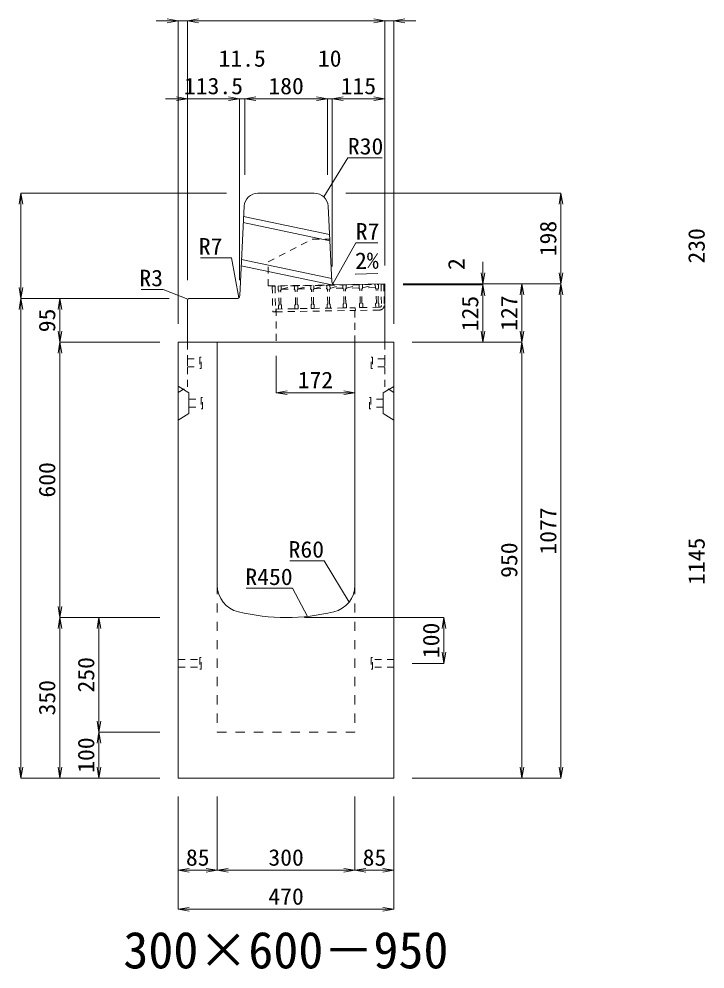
# Model space of a CAD drawing. Units: millimetres at full size. Extents: x -22536 to 51867, y -19720 to 38340.
# Drawn here: x 6318 to 7813, y 22554 to 24625 of the extents above; entities that cross this region are included whole.
import ezdxf
from ezdxf.enums import TextEntityAlignment as Align

# ---------------------------------------------------------------- set-up
doc = ezdxf.new("R2010")
doc.units = ezdxf.units.MM
doc.header["$LTSCALE"] = 20
for name, pattern in [('USER1', [2, 1, -1]), ('USER2', [1.35, 0.75, -0.6]), ('USER3', [1.35, 0.75, -0.6])]:
    doc.linetypes.add(name, pattern=pattern)
for name, color, linetype, lineweight in [('インサート', 3, 'USER2', 9), ('グレーチング', 7, 'USER2', 5), ('寸法線', 7, 'Continuous', 13), ('引出線', 4, 'Continuous', 13), ('本体', 2, 'Continuous', 13)]:
    doc.layers.add(name, color=color, linetype=linetype, lineweight=lineweight)
doc.layers.add('文字', color=7, linetype='Continuous')
doc.styles.add('ＭＳ 明朝', font='')
doc.styles.get('ＭＳ 明朝').set_extended_font_data('MS Mincho')

# ---------------------------------------------------------------- blocks, each defined once
blk = doc.blocks.new('open_arrow')
at = {"color": 0, "linetype": 'Continuous', "lineweight": -2}
blk.add_lwpolyline([(7.5, 1.25), (0, 0), (7.5, -1.25)], dxfattribs=at)

msp = doc.modelspace()

# ---------------------------------------------------------------- linework, layer by layer
at = {"layer": 'インサート'}
for p, q in [((6685, 23883.5), (6712, 23883.5)), ((6685, 23883.5), (6685, 23866.5)), ((6715, 23887.5), (6712, 23887.5)), ((6712, 23887.5), (6712, 23862.5)), ((6715, 23862.5), (6715, 23887.5)), ((7085, 23887.5), (7088, 23887.5)), ((7085, 23862.5), (7085, 23887.5)), ((7088, 23887.5), (7088, 23862.5)), ((7115, 23883.5), (7088, 23883.5)), ((7115, 23883.5), (7115, 23866.5)), ((6685, 23866.5), (6712, 23866.5)), ((6712, 23862.5), (6715, 23862.5)), ((7088, 23862.5), (7085, 23862.5)), ((7115, 23866.5), (7088, 23866.5)), ((6688.2, 23795.5), (6715.2, 23795.5)), ((6688.2, 23795.5), (6688.2, 23778.5)), ((6718.2, 23799.5), (6715.2, 23799.5)), ((6715.2, 23799.5), (6715.2, 23774.5)), ((6718.2, 23774.5), (6718.2, 23799.5)), ((7081.8, 23799.5), (7084.8, 23799.5)), ((7081.8, 23774.5), (7081.8, 23799.5)), ((7084.8, 23799.5), (7084.8, 23774.5)), ((7111.8, 23795.5), (7084.8, 23795.5)), ((7111.8, 23795.5), (7111.8, 23778.5)), ((6688.2, 23778.5), (6715.2, 23778.5)), ((6715.2, 23774.5), (6718.2, 23774.5)), ((7084.8, 23774.5), (7081.8, 23774.5)), ((7111.8, 23778.5), (7084.8, 23778.5)), ((6665, 23228.5), (6712, 23228.5)), ((6665, 23228.5), (6665, 23211.5)), ((6715, 23232.5), (6712, 23232.5)), ((6712, 23232.5), (6712, 23207.5)), ((6715, 23207.5), (6715, 23232.5)), ((7088, 23232.5), (7085, 23232.5)), ((7085, 23232.5), (7085, 23207.5)), ((7088, 23207.5), (7088, 23232.5)), ((7135, 23228.5), (7088, 23228.5)), ((7135, 23211.5), (7135, 23228.5)), ((6665, 23211.5), (6712, 23211.5)), ((6712, 23207.5), (6715, 23207.5)), ((7085, 23207.5), (7088, 23207.5)), ((7135, 23211.5), (7088, 23211.5))]:
    msp.add_line(p, q, dxfattribs=at)
at = {"layer": 'グレーチング'}
for p, q in [((6882.43, 24042.33), (7101.39, 24046.13)), ((6925.22, 24043.07), (6925.36, 24035.07)), ((6925.34, 24036.07), (6953.52, 24043.56)), ((6953.52, 24043.56), (6953.65, 24035.57)), ((6960.51, 24043.69), (6960.65, 24035.69)), ((6960.64, 24036.69), (6988.81, 24044.18)), ((6988.51, 24044.17), (6988.65, 24036.17)), ((6995.51, 24044.29), (6995.65, 24036.3)), ((6995.63, 24037.3), (7023.8, 24044.79)), ((7023.8, 24044.79), (7023.94, 24036.79)), ((7030.8, 24044.91), (7030.94, 24036.91)), ((7030.93, 24037.91), (7059.1, 24045.4)), ((7059.1, 24045.4), (7059.24, 24037.4)), ((7066.1, 24045.52), (7066.24, 24037.52)), ((7066.22, 24038.52), (7094.39, 24046.01)), ((7094.39, 24046.01), (7094.53, 24038.01)), ((7101.39, 24046.13), (7101.53, 24038.14)), ((7106.89, 24046.23), (7112.89, 24046.33)), ((7106.89, 24046.23), (7107.69, 24000.24)), ((7112.89, 24046.33), (7113.69, 24000.34)), ((7112.89, 24046.33), (7113.69, 24000.34)), ((6875.93, 24042.22), (6869.93, 24042.11)), ((6869.93, 24042.11), (6870.9, 23986.12)), ((6875.93, 24042.22), (6876.9, 23986.23)), ((6882.43, 24042.33), (6882.56, 24034.33)), ((6884.09, 24032.86), (6882.56, 24034.33)), ((6884.63, 24001.86), (6884.09, 24032.86)), ((6888.09, 24032.93), (6889.56, 24034.45)), ((6888.63, 24001.93), (6888.09, 24032.93)), ((6889.43, 24042.45), (6889.56, 24034.45)), ((6889.55, 24035.45), (6918.22, 24042.95)), ((6889.55, 24035.45), (6918.34, 24035.95)), ((6918.22, 24042.95), (6918.36, 24034.95)), ((6919.89, 24033.48), (6918.36, 24034.95)), ((6920.42, 24002.48), (6919.89, 24033.48)), ((6923.88, 24033.55), (6925.36, 24035.07)), ((6924.42, 24002.55), (6923.88, 24033.55)), ((6925.34, 24036.07), (6953.64, 24036.57)), ((6955.18, 24034.09), (6953.65, 24035.57)), ((6955.72, 24003.1), (6955.18, 24034.09)), ((6959.18, 24034.16), (6960.65, 24035.69)), ((6959.72, 24003.17), (6959.18, 24034.16)), ((6960.64, 24036.69), (6988.93, 24037.18)), ((6990.18, 24034.7), (6988.65, 24036.17)), ((6990.71, 24003.7), (6990.18, 24034.7)), ((6994.17, 24034.77), (6995.65, 24036.3)), ((6994.71, 24003.77), (6994.17, 24034.77)), ((7023.93, 24037.79), (6995.63, 24037.3)), ((7025.47, 24035.31), (7023.94, 24036.79)), ((7026.01, 24004.32), (7025.47, 24035.31)), ((7029.47, 24035.38), (7030.94, 24036.91)), ((7030.01, 24004.39), (7029.47, 24035.38)), ((7059.22, 24038.4), (7030.93, 24037.91)), ((7060.76, 24035.93), (7059.24, 24037.4)), ((7061.3, 24004.93), (7060.76, 24035.93)), ((7064.76, 24036), (7066.24, 24037.52)), ((7065.3, 24005), (7064.76, 24036)), ((7094.52, 24039.01), (7066.22, 24038.52)), ((7096.06, 24036.54), (7094.53, 24038.01)), ((7096.6, 24005.54), (7096.06, 24036.54)), ((7100.06, 24036.61), (7101.53, 24038.14)), ((7100.6, 24005.61), (7100.06, 24036.61)), ((6884.63, 24001.86), (6883.16, 24000.34)), ((6888.63, 24001.93), (6890.15, 24000.46)), ((6920.42, 24002.48), (6918.95, 24000.96)), ((6924.42, 24002.55), (6925.95, 24001.08)), ((6955.72, 24003.1), (6954.25, 24001.57)), ((6959.72, 24003.17), (6961.24, 24001.69)), ((6961.24, 24001.69), (6961.38, 23993.69)), ((6990.71, 24003.7), (6989.24, 24002.18)), ((6989.24, 24002.18), (6989.38, 23994.18)), ((6994.71, 24003.77), (6996.24, 24002.3)), ((6996.24, 24002.3), (6996.38, 23994.3)), ((7026.01, 24004.32), (7024.53, 24002.79)), ((7024.53, 24002.79), (7024.67, 23994.79)), ((7030.01, 24004.39), (7031.53, 24002.91)), ((7031.53, 24002.91), (7031.67, 23994.91)), ((7061.3, 24004.93), (7059.83, 24003.41)), ((7059.83, 24003.41), (7059.97, 23995.41)), ((7065.3, 24005), (7066.83, 24003.53)), ((7066.83, 24003.53), (7066.97, 23995.53)), ((7096.6, 24005.54), (7095.12, 24004.02)), ((7095.12, 24004.02), (7095.26, 23996.02)), ((7100.6, 24005.61), (7102.12, 24004.14)), ((7102.12, 24004.14), (7102.26, 23996.14)), ((6876.9, 23986.23), (6870.9, 23986.12)), ((6876.8, 23992.22), (7050.77, 23995.25)), ((6876.9, 23986.22), (7050.87, 23989.25)), ((6883.16, 24000.34), (6883.29, 23992.34)), ((6883.29, 23992.34), (6890.29, 23992.46)), ((6890.15, 24000.46), (6890.29, 23992.46)), ((6918.95, 24000.96), (6919.09, 23992.96)), ((6919.09, 23992.96), (6926.09, 23993.08)), ((6925.95, 24001.08), (6926.09, 23993.08)), ((6954.25, 24001.57), (6954.38, 23993.57)), ((6954.38, 23993.57), (6961.38, 23993.69)), ((6996.38, 23994.3), (6989.38, 23994.18)), ((7031.67, 23994.91), (7024.67, 23994.79)), ((7103.76, 23996.17), (7050.77, 23995.25)), ((7050.77, 23995.25), (7050.87, 23989.25)), ((7103.87, 23990.17), (7050.87, 23989.25)), ((7066.97, 23995.53), (7059.97, 23995.41)), ((7102.26, 23996.14), (7095.26, 23996.02))]:
    msp.add_line(p, q, dxfattribs=at)
for radius, start, end in [(4, 270.99562, 0.99536), (10, 270.99553, 0.99532)]:
    msp.add_arc((7103.69, 24000.17), radius, start, end, dxfattribs=at)
at = {"layer": '寸法線'}
for p, q in [((6733, 24620.58), (6617, 24620.58)), ((6665, 23960), (6665, 24620.58)), ((6685, 24620.58), (7115, 24620.58)), ((6685, 24137), (6685, 24620.58)), ((6685, 24055), (6685, 24620.58)), ((7067, 24620.58), (7183, 24620.58)), ((7115, 24087), (7115, 24620.58)), ((7115, 24087), (7115, 24620.58)), ((7135, 23960), (7135, 24620.58)), ((6637, 24450.58), (6798.5, 24450.58)), ((6685, 24055), (6685, 24450.58)), ((6750.5, 24450.58), (6858, 24450.58)), ((6798.5, 24055), (6798.5, 24450.58)), ((6798.5, 24055), (6798.5, 24450.58)), ((6810, 24285), (6810, 24450.58)), ((6810, 24450.58), (6990, 24450.58)), ((6810, 24285), (6810, 24450.58)), ((6942, 24450.58), (7048, 24450.58)), ((6990, 24285), (6990, 24450.58)), ((6990, 24285), (6990, 24450.58)), ((7000, 24085), (7000, 24450.58)), ((7000, 24450.58), (7115, 24450.58)), ((7000, 24085), (7000, 24450.58)), ((7115, 24087), (7115, 24450.58)), ((6322.06, 24245), (6322.06, 24015)), ((6770, 24245), (6322.06, 24245)), ((7030, 24245), (7498.78, 24245)), ((7498.78, 24245), (7498.78, 24047)), ((7328.78, 24095), (7328.78, 23997)), ((7155, 24047), (7328.78, 24047)), ((7155, 24047), (7413.78, 24047)), ((7155, 24047), (7498.78, 24047)), ((7155, 24047), (7498.78, 24047)), ((7155, 24045), (7328.78, 24045)), ((7155, 24045), (7328.78, 24045)), ((7328.78, 24045), (7328.78, 23920)), ((7413.78, 24047), (7413.78, 23920)), ((7498.78, 24047), (7498.78, 22970)), ((6322.06, 22970), (6322.06, 24015)), ((6645, 24015), (6322.06, 24015)), ((6645, 24015), (6322.06, 24015)), ((6407.06, 24015), (6407.06, 23920)), ((6645, 24015), (6407.06, 24015)), ((6625, 23920), (6407.06, 23920)), ((6407.06, 23920), (6407.06, 23320)), ((6625, 23920), (6407.06, 23920)), ((7175, 23920), (7328.78, 23920)), ((7175, 23920), (7413.78, 23920)), ((7175, 23920), (7413.78, 23920)), ((7413.78, 23920), (7413.78, 22970)), ((6878, 23890), (6878, 23809.77)), ((6878, 23809.77), (7050, 23809.77)), ((6625, 23320), (6407.06, 23320)), ((6407.06, 22970), (6407.06, 23320)), ((6625, 23320), (6407.06, 23320)), ((6492.06, 23320), (6492.06, 23070)), ((6625, 23320), (6492.06, 23320)), ((6940, 23320), (7243.78, 23320)), ((7243.78, 23320), (7243.78, 23220)), ((7175, 23220), (7243.78, 23220)), ((6625, 23070), (6492.06, 23070)), ((6492.06, 23070), (6492.06, 22970)), ((6625, 23070), (6492.06, 23070)), ((6625, 22970), (6322.06, 22970)), ((6625, 22970), (6407.06, 22970)), ((6625, 22970), (6492.06, 22970)), ((7175, 22970), (7413.78, 22970)), ((7175, 22970), (7498.78, 22970)), ((6665, 22930), (6665, 22768.84)), ((6665, 22930), (6665, 22683.84)), ((6750, 22930), (6750, 22768.84)), ((6750, 22930), (6750, 22768.84)), ((7050, 22930), (7050, 22768.84)), ((7050, 22930), (7050, 22768.84)), ((7135, 22930), (7135, 22768.84)), ((7135, 22930), (7135, 22683.84)), ((6665, 22768.84), (6750, 22768.84)), ((6750, 22768.84), (7050, 22768.84)), ((7050, 22768.84), (7135, 22768.84)), ((6665, 22683.84), (7135, 22683.84))]:
    msp.add_line(p, q, dxfattribs=at)
at = {"layer": '引出線'}
for points in [[(6982.14, 24236.74), (7034.6, 24322.07), (7109.27, 24322.07)], [(7001.83, 24046.93), (7051.86, 24136.53), (7099.79, 24136.53)], [(6796.67, 24016.93), (6781.31, 24103.9), (6713.38, 24103.9)], [(7050.86, 24068.59), (7099.57, 24069.56), (7050.83, 24068.59)], [(6685.88, 24014.12), (6631.81, 24034.81), (6584.09, 24034.81)], [(7037.07, 23353.32), (6982.66, 23443.21), (6907.98, 23443.21)], [(6946.44, 23322.4), (6914.22, 23383.55), (6813.21, 23383.55)]]:
    msp.add_lwpolyline(points, dxfattribs=at)
at = {"layer": '本体', "lineweight": 20}
for p, q in [((6838.54, 24245), (6961.46, 24245)), ((6798.83, 24021.65), (6808.57, 24216.5)), ((6999.66, 24051.77), (6991.42, 24216.5)), ((7006.77, 24045.12), (7115, 24046.99)), ((7115, 23920), (7115, 24046.99)), ((6685, 24012), (6685, 23920)), ((6791.84, 24015), (6688, 24015)), ((7115, 23920), (6685, 23920))]:
    msp.add_line(p, q, dxfattribs=at)
at = {"layer": '本体', "lineweight": 9}
for p, q in [((6994.52, 24154.65), (6807.45, 24194.05)), ((6995.19, 24141.22), (6806.8, 24180.9)), ((6999.99, 24045.17), (6802.09, 24086.85)), ((6999.32, 24058.59), (6802.75, 24100)), ((6665, 23824), (6688.2, 23809.5)), ((7134.58, 23823.74), (7111.8, 23809.5)), ((6688.2, 23809.5), (6688.2, 23764.5)), ((7111.8, 23809.5), (7111.8, 23764.5)), ((6688.2, 23764.5), (6665, 23750)), ((7111.8, 23764.5), (7135, 23750))]:
    msp.add_line(p, q, dxfattribs=at)
at = {"layer": '本体', "linetype": 'USER3', "lineweight": 9}
for p, q in [((6860.81, 24095), (6957.7, 24145)), ((6957.7, 24145), (6995, 24145)), ((6860.81, 24042.58), (6860.81, 24095)), ((6860.81, 24042.58), (7006.77, 24045.11)), ((6878, 23992.24), (6878, 23920)), ((7050, 23920), (7050, 23995.23))]:
    msp.add_line(p, q, dxfattribs=at)
at = {"layer": '本体'}
for p, q in [((6665, 23920), (6665, 22970)), ((6665, 23920), (6750, 23920)), ((6750, 23920), (6750, 23390.53)), ((7050, 23920), (7135, 23920)), ((7050, 23920), (7050, 23390.53)), ((7135, 23920), (7135, 22970)), ((6665, 22970), (7135, 22970))]:
    msp.add_line(p, q, dxfattribs=at)
at = {"layer": '本体', "linetype": 'USER2', "lineweight": 9}
for p, q in [((6685, 23823), (6685, 23920)), ((7115, 23823), (7115, 23920)), ((6665, 23810.5), (6685, 23823)), ((7135, 23810.5), (7115, 23823))]:
    msp.add_line(p, q, dxfattribs=at)
at = {"layer": '本体', "linetype": 'USER1', "lineweight": 15}
for p, q in [((6750, 23390.53), (6750, 23070)), ((7050, 23390.53), (7050, 23070)), ((6750, 23070), (7050, 23070))]:
    msp.add_line(p, q, dxfattribs=at)
at = {"layer": '本体', "lineweight": 20}
for centre, radius, start, end in [((6838.54, 24215), 30, 90, 177.13784), ((6961.46, 24215), 30, 2.86268, 90), ((7006.65, 24052.12), 7, 182.86268, 270.99344), ((6688, 24012), 3, 90, 180), ((6791.84, 24022), 7, 270, 357.13784)]:
    msp.add_arc(centre, radius, start, end, dxfattribs=at)
at = {"layer": '本体'}
for centre, radius, start, end in [((6810, 23390.53), 60, 180, 256.65764), ((6990, 23390.53), 60, 283.34236, 0), ((6900, 23770), 450, 256.65764, 283.34236)]:
    msp.add_arc(centre, radius, start, end, dxfattribs=at)

# ---------------------------------------------------------------- block references
at = {"layer": '寸法線', "xscale": 3.2, "yscale": 3.2}
for p, rotation in [((6665, 24620.58), 180), ((7115, 24620.58), 180), ((7115, 24620.58), 180), ((6685, 24450.58), 180), ((6798.5, 24450.58), 180), ((6798.5, 24450.58), 180), ((6990, 24450.58), 180), ((6990, 24450.58), 180), ((7115, 24450.58), 180), ((6322.06, 24245), 270), ((7498.78, 24245), 270), ((7328.78, 24047), 90), ((7498.78, 24047), 90), ((7328.78, 24045), 270), ((7328.78, 24045), 270), ((7413.78, 24047), 270), ((7498.78, 24047), 270), ((6322.06, 24015), 90), ((6322.06, 24015), 270), ((6407.06, 24015), 270), ((6407.06, 23920), 90), ((7328.78, 23920), 90), ((7413.78, 23920), 90), ((6407.06, 23920), 270), ((7413.78, 23920), 270), ((7050, 23809.77), 180), ((6407.06, 23320), 90), ((6407.06, 23320), 270), ((6492.06, 23320), 270), ((7243.78, 23320), 270), ((7243.78, 23220), 90), ((6492.06, 23070), 90), ((6492.06, 23070), 270), ((6322.06, 22970), 90), ((6407.06, 22970), 90), ((6492.06, 22970), 90), ((7413.78, 22970), 90), ((7498.78, 22970), 90), ((6750, 22768.84), 180), ((7050, 22768.84), 180), ((7135, 22768.84), 180), ((7135, 22683.84), 180)]:
    msp.add_blockref('open_arrow', p, dxfattribs=dict(at, rotation=rotation))
for p in [(6685, 24620.58), (6685, 24620.58), (7135, 24620.58), (6810, 24450.58), (6810, 24450.58), (7000, 24450.58), (7000, 24450.58), (6878, 23809.77), (6665, 22768.84), (6750, 22768.84), (7050, 22768.84), (6665, 22683.84)]:
    msp.add_blockref('open_arrow', p, dxfattribs=at)
at = {"layer": '引出線', "xscale": 0.0533, "yscale": 0.0533}
for p, rotation in [((6982.14, 24236.74), 58.4), ((7050.86, 24068.59), 1.1), ((7001.83, 24046.93), 60.8), ((6685.88, 24014.12), 159.1), ((6796.67, 24016.93), 100), ((7037.07, 23353.32), 121.2), ((6946.44, 23322.4), 117.8)]:
    msp.add_blockref('open_arrow', p, dxfattribs=dict(at, rotation=rotation))

# ---------------------------------------------------------------- texts
at = {"layer": '寸法線', "style": 'ＭＳ 明朝', "width": 1.05}
for s, p in [('11.5', (6804.25, 24538.58)), ('10', (6995, 24538.58)), ('113.5', (6741.75, 24478.58)), ('180', (6900, 24478.58)), ('115', (7057.5, 24478.58)), ('172', (6964, 23837.77)), ('85', (6707.5, 22796.84)), ('300', (6900, 22796.84)), ('85', (7092.5, 22796.84)), ('470', (6900, 22711.84))]:
    msp.add_text(s, height=36.03, dxfattribs=at).set_placement(p, align=Align.MIDDLE_CENTER)
for s, p in [('198', (7470.78, 24146)), ('230', (7794.06, 24130)), ('2', (7270.78, 24090.34)), ('125', (7300.78, 23982.5)), ('127', (7385.78, 23983.5)), ('95', (6379.06, 23967.5)), ('600', (6379.06, 23620)), ('1077', (7470.78, 23508.5)), ('1145', (7794.06, 23442.5)), ('950', (7385.78, 23445)), ('100', (7215.78, 23270)), ('250', (6464.06, 23195)), ('350', (6379.06, 23145)), ('100', (6464.06, 23020))]:
    msp.add_text(s, height=36.03, rotation=90, dxfattribs=at).set_placement(p, align=Align.MIDDLE_CENTER)
at = {"layer": '引出線', "style": 'ＭＳ 明朝', "width": 1.05}
for s, p in [('R30', (7034.6, 24365.27)), ('R7', (7051.86, 24179.73))]:
    msp.add_text(s, height=36.03, dxfattribs=at).set_placement(p, align=Align.TOP_LEFT)
for s, p in [('R7', (6761.31, 24147.1)), ('R3', (6631.81, 24078.01)), ('R60', (6982.66, 23486.41)), ('R450', (6914.22, 23426.75))]:
    msp.add_text(s, height=36.03, dxfattribs=at).set_placement(p, align=Align.TOP_RIGHT)
msp.add_text('2%', height=36.03, rotation=1.146, dxfattribs=at).set_placement((7049.89, 24115.48), align=Align.TOP_LEFT)
at = {"layer": '文字', "style": 'ＭＳ 明朝'}
msp.add_text('300×600－950', height=80.06, dxfattribs=at).set_placement((6899.52, 22595.03), align=Align.MIDDLE_CENTER)

doc.saveas('drawing.dxf')
